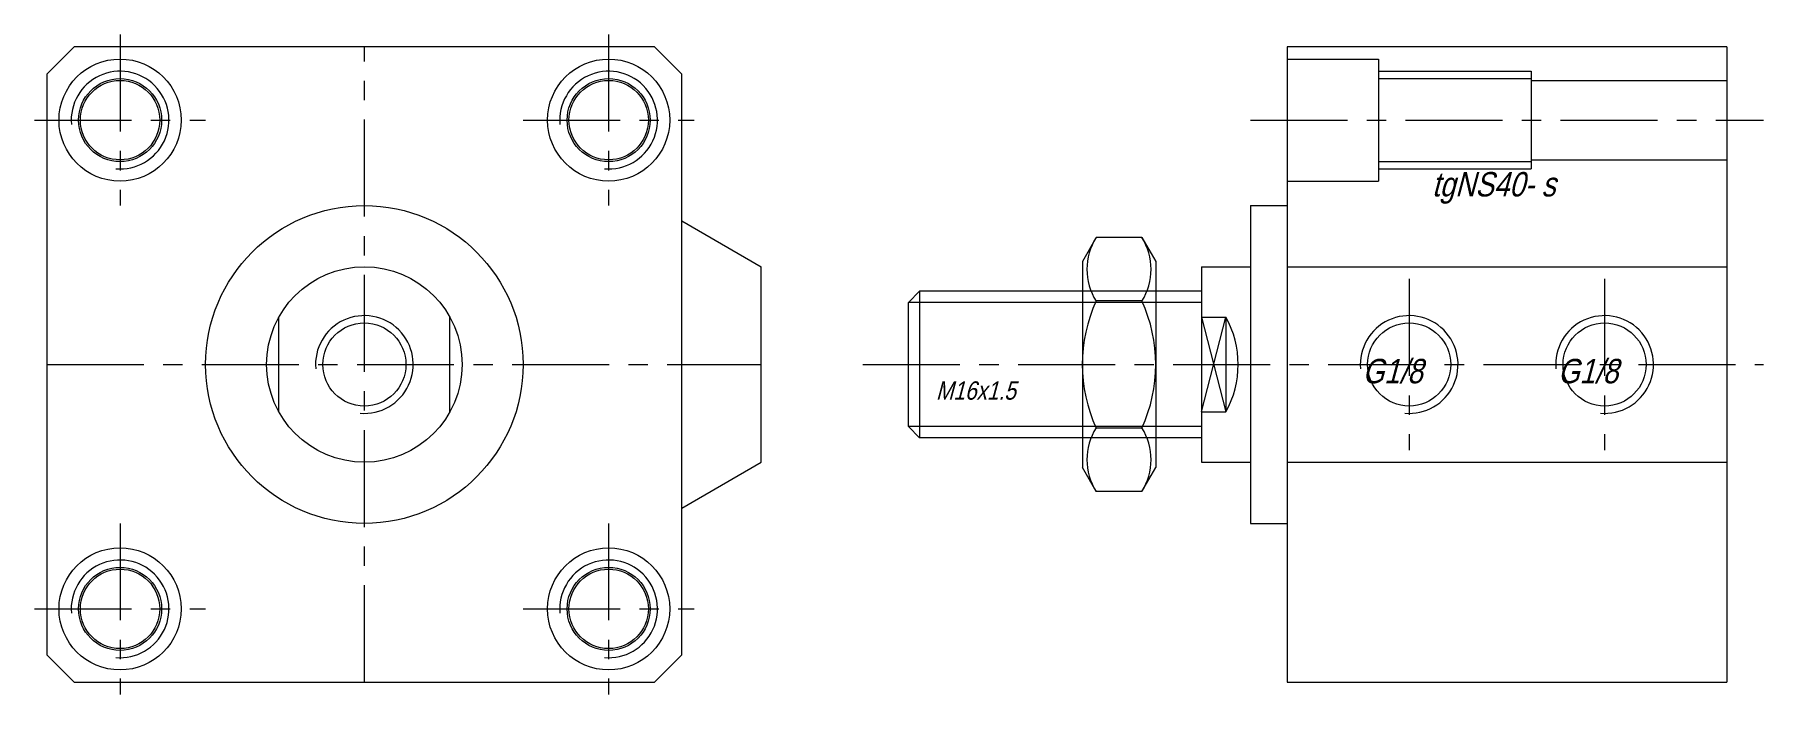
# Model space of a CAD drawing. Header units: millimetres. Extents: x -27 to 115, y -27 to 27.
import ezdxf
from ezdxf.enums import TextEntityAlignment as Align

# ---------------------------------------------------------------- set-up
doc = ezdxf.new("R2010")
doc.units = ezdxf.units.MM
doc.header["$LTSCALE"] = 0.5
doc.linetypes.add('CENTER', pattern=[50.8, 31.75, -6.35, 6.35, -6.35])
doc.layers.get('0').update_dxf_attribs({"color": 9, "lineweight": 15})
doc.layers.add('Notes', color=4, linetype='Continuous', lineweight=20)
doc.styles.add('Capital', font='vnfonth.shx', dxfattribs={"width": 0.9, "oblique": 15})

msp = doc.modelspace()

# ---------------------------------------------------------------- linework, layer by layer
at = {"color": 1, "linetype": 'CENTER', "ltscale": 0.5}
for p, q in [((-20, 27), (-20, 13)), ((20, 27), (20, 13)), ((0, -26), (0, 26)), ((-27, 20), (-13, 20)), ((13, 20), (27, 20)), ((72.54, 20), (114.54, 20)), ((85.54, 7), (85.54, -7)), ((101.54, 7), (101.54, -7)), ((-26, 0), (32.5, 0)), ((40.82, 0), (114.54, 0)), ((-20, -13), (-20, -27)), ((20, -13), (20, -27)), ((-27, -20), (-13, -20)), ((13, -20), (27, -20))]:
    msp.add_line(p, q, dxfattribs=at)
at = {"ltscale": 0.5}
for p, q in [((-26, 23.75), (-23.75, 26)), ((23.75, 26), (-23.75, 26)), ((23.75, 26), (26, 23.75)), ((75.54, 26), (75.54, -26)), ((111.54, 26), (75.54, 26)), ((111.54, 26), (111.54, -26)), ((75.54, 25), (83.04, 25)), ((83.04, 25), (83.04, 15)), ((-26, 23.75), (-26, -23.75)), ((26, -23.75), (26, 23.75)), ((83.04, 23.4), (95.54, 23.4)), ((95.54, 24), (95.54, 16)), ((95.54, 23.25), (111.54, 23.25)), ((83.04, 16.6), (95.54, 16.6)), ((95.54, 16.75), (111.54, 16.75)), ((75.54, 15), (83.04, 15)), ((72.54, 13), (72.54, -13)), ((72.54, 13), (75.54, 13)), ((26, 11.75), (32.5, 8)), ((59.91, 10.39), (58.79, 8.44)), ((63.66, 10.39), (59.91, 10.39)), ((63.66, 10.39), (64.79, 8.44)), ((32.5, -8), (32.5, 8)), ((58.79, 8.44), (58.79, -8.44)), ((64.79, 8.44), (64.79, -8.44)), ((68.54, 8), (68.54, -8)), ((68.54, 8), (72.54, 8)), ((68.54, 7.5), (68.54, -7.5)), ((75.54, 8), (111.54, 8)), ((44.54, 5.08), (45.46, 6)), ((68.54, 6), (45.46, 6)), ((45.46, 6), (45.46, -6)), ((44.54, -5.08), (44.54, 5.08)), ((63.66, 5.2), (59.91, 5.2)), ((-7, -3.87), (-7, 3.87)), ((7, -3.87), (7, 3.87)), ((68.54, 3.87), (70.54, -3.87)), ((68.54, 3.87), (70.54, 3.87)), ((68.54, -3.87), (70.54, 3.87)), ((70.54, 3.87), (70.54, -3.87)), ((68.54, -3.87), (70.54, -3.87)), ((45.46, -6), (44.54, -5.08)), ((63.66, -5.2), (59.91, -5.2)), ((68.54, -6), (45.46, -6)), ((26, -11.75), (32.5, -8)), ((59.91, -10.39), (58.79, -8.44)), ((63.66, -10.39), (64.79, -8.44)), ((68.54, -8), (72.54, -8)), ((75.54, -8), (111.54, -8)), ((63.66, -10.39), (59.91, -10.39)), ((72.54, -13), (75.54, -13)), ((-23.75, -26), (-26, -23.75)), ((26, -23.75), (23.75, -26)), ((-23.75, -26), (23.75, -26)), ((75.54, -26), (111.54, -26))]:
    msp.add_line(p, q, dxfattribs=at)
at = {"color": 5, "ltscale": 0.5}
for p, q in [((83.04, 24), (95.54, 24)), ((83.04, 16), (95.54, 16)), ((68.54, 5.08), (44.54, 5.08)), ((68.54, -5.08), (44.54, -5.08))]:
    msp.add_line(p, q, dxfattribs=at)
at = {"ltscale": 0.5}
for centre, radius in [((-20, 20), 5), ((20, 20), 5), ((-20, 20), 3.4), ((-20, 20), 3.25), ((20, 20), 3.4), ((20, 20), 3.25), ((0, 0), 13), ((0, 0), 8), ((0, 0), 3.4), ((85.54, 0), 3.4), ((101.54, 0), 3.4), ((-20, -20), 5), ((20, -20), 5), ((-20, -20), 3.4), ((-20, -20), 3.25), ((20, -20), 3.4), ((20, -20), 3.25)]:
    msp.add_circle(centre, radius, dxfattribs=at)
at = {"color": 5, "ltscale": 0.5}
for centre in [(-20, 20), (20, 20), (0, 0), (85.54, 0), (101.54, 0), (-20, -20), (20, -20)]:
    msp.add_arc(centre, 4, 265, 185, dxfattribs=at)
at = {"ltscale": 0.5}
for centre, radius, start, end in [((64.03, 7.79), 4.87, 147.7431, 212.2569), ((59.54, 7.79), 4.87, 327.7431, 32.2569), ((71.31, 0), 12.53, 155.4913, 204.5087), ((52.26, 0), 12.53, 335.4913, 24.5087), ((63.54, 0), 8, 331.045, 28.955), ((64.03, -7.79), 4.87, 147.7431, 212.2569), ((59.54, -7.79), 4.87, 327.7431, 32.2569)]:
    msp.add_arc(centre, radius, start, end, dxfattribs=at)

# ---------------------------------------------------------------- texts
at = {"layer": 'Notes', "color": 4, "style": 'Capital', "oblique": 15, "width": 0.85}
for s, height, p in [('tgNS40- s', 2, (87.4, 14.75)), ('G1/8', 2, (81.71, -0.54)), ('G1/8', 2, (97.71, -0.54)), ('M16x1.5', 1.5, (46.79, -2.13))]:
    msp.add_text(s, height=height, dxfattribs=at).set_placement(p, align=Align.MIDDLE_LEFT)

doc.saveas('drawing.dxf')
